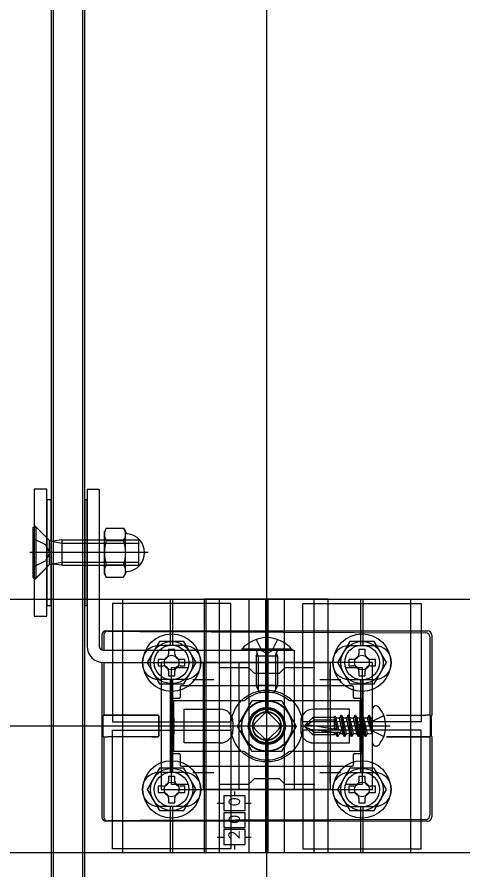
# Model space of a CAD drawing. Units: millimetres, scale not verified. Extents: x -875 to 875, y -1299 to 1293.
# Drawn here: x -247 to -141.7, y 604.5 to 806.2 of the extents above; entities that cross this region are included whole.
import ezdxf
from ezdxf.enums import TextEntityAlignment as Align

# ---------------------------------------------------------------- set-up
doc = ezdxf.new("R2010")
doc.units = ezdxf.units.MM
doc.header["$LTSCALE"] = 8
for name, color, linetype in [('0-2_YKK_11', 7, 'Continuous'), ('0-3_YKK_12', 2, 'Continuous'), ('0-4_YKK_13', 4, 'Continuous'), ('0-5_YKK_D', 6, 'Continuous'), ('0-7_YSS_K', 3, 'Continuous')]:
    doc.layers.add(name, color=color, linetype=linetype)
doc.styles.add('ＭＳ ゴシック', font='')
doc.styles.get('ＭＳ ゴシック').set_extended_font_data('MS Gothic')

msp = doc.modelspace()

# ---------------------------------------------------------------- linework, layer by layer
at = {"layer": '0-2_YKK_11'}
for p, q in [((-203, 647.053), (-203, 652.053)), ((-173, 647.053), (-173, 652.053)), ((-205.5, 649.553), (-200.5, 649.553)), ((-175.5, 649.553), (-170.5, 649.553)), ((-203, 625.053), (-203, 630.053)), ((-173, 625.053), (-173, 630.053)), ((-205.5, 627.553), (-200.5, 627.553)), ((-175.5, 627.553), (-170.5, 627.553))]:
    msp.add_line(p, q, dxfattribs=at)
msp.add_lwpolyline([(-213, 623.553), (-163, 623.553), (-163, 653.553), (-213, 653.553)], close=True, dxfattribs=at)
for points in [[(-206.633, 624.753), (-210.5, 624.753), (-210.5, 652.353), (-206.633, 652.353)], [(-199.367, 652.353), (-192.3, 652.353), (-191, 651.053), (-185, 651.053), (-183.7, 652.353), (-176.633, 652.353)], [(-169.367, 652.353), (-165.5, 652.353), (-165.5, 624.753), (-169.367, 624.753)], [(-176.633, 624.753), (-183.7, 624.753), (-185, 626.053), (-191, 626.053), (-192.3, 624.753), (-199.367, 624.753)]]:
    msp.add_lwpolyline(points, dxfattribs=at)
at = {"layer": '0-3_YKK_12'}
msp.add_circle((-188, 638.553), 6, dxfattribs=at)
at = {"layer": '0-4_YKK_13'}
for p, q in [((-239, 916.053), (-239, 199.053)), ((-238.5, 916.553), (-238.5, 198.553)), ((-231.5, 198.553), (-231.5, 916.553)), ((-231, 199.053), (-231, 916.053)), ((-230.5, 694.553), (-227.6, 694.553)), ((-230.5, 694.553), (-230.5, 657.453)), ((-227.6, 694.553), (-227.6, 657.453)), ((-243, 686.053), (-240, 683.053)), ((-243.25, 673.553), (-243.25, 685.553)), ((-242.5, 673.553), (-242.5, 685.553)), ((-242.5, 685.553), (-239.567, 682.621)), ((-225.953, 685.327), (-226.4, 684.553)), ((-226.4, 674.553), (-226.4, 684.553)), ((-243.25, 682.903), (-240.287, 681.458)), ((-239.453, 682.52), (-239.453, 676.586)), ((-238.949, 682.292), (-236.453, 681.803)), ((-236.453, 682.553), (-238.564, 682.279)), ((-236.453, 682.553), (-218.25, 682.553)), ((-236.453, 681.803), (-218.25, 681.803)), ((-225.953, 682.44), (-221.847, 682.44)), ((-218.25, 676.553), (-218.25, 682.553)), ((-239.274, 679.553), (-240.287, 681.458)), ((-216.035, 679.553), (-244.043, 679.553)), ((-243.25, 676.203), (-240.287, 677.648)), ((-239.274, 679.553), (-240.287, 677.648)), ((-243, 673.053), (-240, 676.053)), ((-242.5, 673.553), (-239.567, 676.486)), ((-238.949, 676.815), (-236.453, 677.303)), ((-236.453, 676.553), (-238.564, 676.827)), ((-236.453, 677.303), (-218.25, 677.303)), ((-225.953, 676.666), (-221.847, 676.666)), ((-225.953, 673.78), (-226.4, 674.553)), ((-222, 608.553), (-222, 668.553)), ((-210.8, 657.553), (-210.8, 668.553)), ((-210.2, 657.553), (-210.2, 668.553)), ((-202.359, 668.553), (-202.708, 668.553)), ((-173.47, 668.553), (-202.359, 668.553)), ((-199.15, 608.553), (-199.15, 668.553)), ((-192.15, 608.553), (-192.15, 668.553)), ((-188.3, 668.553), (-188.3, 641.628)), ((-187.7, 641.628), (-187.7, 668.553)), ((-183.85, 608.553), (-183.85, 668.553)), ((-176.85, 608.553), (-176.85, 668.553)), ((-173.47, 608.553), (-173.47, 668.553)), ((-165.8, 657.553), (-165.8, 668.553)), ((-165.2, 657.553), (-165.2, 668.553)), ((-154, 608.553), (-154, 668.553)), ((-227, 660.053), (-227, 656.537)), ((-226.558, 659.962), (-226.558, 656.453)), ((-226, 661.053), (-218, 661.053)), ((-225.553, 660.962), (-218, 660.928)), ((-218, 661.053), (-149.999, 661.053)), ((-218, 660.928), (-150.436, 660.619)), ((-188, 659.953), (-188, 645.953)), ((-149.442, 659.621), (-149.442, 641.089)), ((-149, 660.059), (-149, 641.053)), ((-207.5, 657.553), (-213.5, 657.553)), ((-190.5, 659.036), (-189.145, 656.318)), ((-185.5, 659.036), (-186.855, 656.318)), ((-168.5, 657.553), (-162.5, 657.553)), ((-211.25, 656.703), (-211.25, 655.553)), ((-211.25, 656.703), (-209.75, 656.703)), ((-209.75, 655.553), (-209.75, 656.703)), ((-193.9, 656.701), (-193.9, 656.453)), ((-182.1, 656.701), (-193.9, 656.701)), ((-193.9, 656.453), (-182.1, 656.453)), ((-190.5, 655.053), (-190.284, 655.648)), ((-190.067, 655.053), (-190.26, 655.976)), ((-188, 655.71), (-189.145, 656.318)), ((-188, 655.71), (-186.855, 656.318)), ((-185.933, 655.053), (-185.74, 655.976)), ((-185.5, 655.053), (-185.716, 655.648)), ((-182.1, 656.701), (-182.1, 656.453)), ((-166.25, 656.703), (-166.25, 655.553)), ((-166.25, 656.703), (-164.75, 656.703)), ((-164.75, 655.553), (-164.75, 656.703)), ((-227, 653.574), (-227, 641.053)), ((-226.6, 653.553), (-181.5, 653.553)), ((-226.558, 653.553), (-226.558, 641.089)), ((-213.65, 654.303), (-213.65, 652.803)), ((-212.5, 654.303), (-213.65, 654.303)), ((-207.35, 654.303), (-208.5, 654.303)), ((-207.35, 652.803), (-207.35, 654.303)), ((-185.5, 655.053), (-190.5, 655.053)), ((-190.5, 655.053), (-190.5, 648.153)), ((-190.067, 655.053), (-190.067, 647.233)), ((-185.933, 655.053), (-185.933, 647.233)), ((-185.5, 655.053), (-185.5, 648.153)), ((-168.65, 654.303), (-168.65, 652.803)), ((-167.5, 654.303), (-168.65, 654.303)), ((-162.35, 654.303), (-163.5, 654.303)), ((-162.35, 652.803), (-162.35, 654.303)), ((-213.65, 652.803), (-212.5, 652.803)), ((-211.25, 651.553), (-211.25, 650.403)), ((-208.5, 652.803), (-207.35, 652.803)), ((-168.65, 652.803), (-167.5, 652.803)), ((-166.25, 651.553), (-166.25, 650.403)), ((-163.5, 652.803), (-162.35, 652.803)), ((-207.5, 649.553), (-213.5, 649.553)), ((-210.8, 627.553), (-210.8, 649.553)), ((-210.2, 627.553), (-210.2, 649.553)), ((-168.5, 649.553), (-162.5, 649.553)), ((-165.8, 627.553), (-165.8, 649.553)), ((-165.2, 627.553), (-165.2, 649.553)), ((-208.5, 647.753), (-208.5, 645.353)), ((-167.8, 648.053), (-208.2, 648.053)), ((-185.5, 648.153), (-190.5, 648.153)), ((-189.7, 646.453), (-190.5, 648.153)), ((-185.5, 648.153), (-186.3, 646.453)), ((-167.5, 645.353), (-167.5, 647.753)), ((-186.3, 646.453), (-189.7, 646.453)), ((-210.5, 644.753), (-210.5, 632.353)), ((-208.8, 645.053), (-210.2, 645.053)), ((-165.8, 645.053), (-167.2, 645.053)), ((-165.5, 632.353), (-165.5, 644.753)), ((-162.138, 643.288), (-162.3, 643.288)), ((-190.828, 639.26), (-188.707, 641.382)), ((-187.293, 641.382), (-185.172, 639.26)), ((-163, 634.518), (-163, 642.588)), ((-226.895, 641.018), (-227, 641.053)), ((-226.895, 636.088), (-226.895, 641.018)), ((-226.558, 641.089), (-226.663, 641.054)), ((-226.663, 636.052), (-226.663, 641.054)), ((-213.5, 636.318), (-213.5, 640.788)), ((-213.483, 636.301), (-213.483, 640.806)), ((-196, 639.553), (-196, 637.553)), ((-180, 639.553), (-180, 637.553)), ((-179, 638.728), (-177.125, 640.603)), ((-176.662, 639.903), (-179, 638.553)), ((-172, 640.603), (-177.125, 640.603)), ((-171.976, 640.864), (-172, 640.603)), ((-172, 637.791), (-172, 640.603)), ((-172, 640.302), (-171.57, 637.721)), ((-171.976, 640.864), (-171.449, 637.702)), ((-171.976, 640.864), (-171.976, 640.864)), ((-171.976, 640.864), (-171.91, 640.864)), ((-171.91, 640.864), (-171.629, 640.378)), ((-171.009, 637.631), (-171.629, 640.378)), ((-170.846, 640.378), (-171.629, 640.378)), ((-170.473, 641.025), (-170.846, 640.378)), ((-170.022, 636.729), (-170.846, 640.378)), ((-170.355, 641.025), (-170.473, 641.025)), ((-169.649, 636.081), (-170.473, 641.025)), ((-170.355, 641.025), (-169.981, 640.378)), ((-170.355, 641.025), (-169.531, 636.081)), ((-169.199, 640.378), (-169.981, 640.378)), ((-169.157, 636.729), (-169.981, 640.378)), ((-168.825, 641.025), (-169.199, 640.378)), ((-168.375, 636.729), (-169.199, 640.378)), ((-168.707, 641.025), (-168.825, 641.025)), ((-168.001, 636.081), (-168.825, 641.025)), ((-168.707, 641.025), (-168.333, 640.378)), ((-168.707, 641.025), (-167.883, 636.081)), ((-167.551, 640.378), (-168.333, 640.378)), ((-167.509, 636.729), (-168.333, 640.378)), ((-167.177, 641.025), (-167.551, 640.378)), ((-166.727, 636.729), (-167.551, 640.378)), ((-167.059, 641.025), (-167.177, 641.025)), ((-166.353, 636.081), (-167.177, 641.025)), ((-167.059, 641.025), (-166.685, 640.378)), ((-167.059, 641.025), (-166.235, 636.081)), ((-165.903, 640.378), (-166.685, 640.378)), ((-165.861, 636.729), (-166.685, 640.378)), ((-165.079, 636.729), (-165.903, 640.378)), ((-165.411, 641.025), (-165.529, 641.025)), ((-165.411, 641.025), (-164.587, 636.081)), ((-165.411, 641.025), (-165.038, 640.378)), ((-164.255, 640.378), (-165.038, 640.378)), ((-164.214, 636.729), (-165.038, 640.378)), ((-164.255, 640.378), (-163.175, 636.788)), ((-163.175, 636.788), (-163.881, 641.025)), ((-163.763, 641.025), (-163.881, 641.025)), ((-163.763, 641.025), (-163.057, 636.788)), ((-163.763, 641.025), (-163.39, 640.378)), ((-163, 639.678), (-163.598, 638.553)), ((-163.057, 636.788), (-163.39, 640.378)), ((-163.2, 640.378), (-163.39, 640.378)), ((-163, 639.678), (-160.343, 641.003)), ((-159.735, 641.106), (-150.441, 641.106)), ((-149.337, 641.054), (-159.727, 641.081)), ((-149.442, 641.089), (-149.337, 641.054)), ((-149.337, 636.052), (-149.337, 641.054)), ((-149.105, 641.018), (-149, 641.053)), ((-149.105, 636.088), (-149.105, 641.018)), ((-188.707, 635.725), (-190.828, 637.846)), ((-185.172, 637.846), (-187.293, 635.725)), ((-158.9, 638.553), (-180.002, 638.553)), ((-179, 638.728), (-179, 638.378)), ((-179, 638.378), (-177.125, 636.503)), ((-177.674, 637.76), (-179, 638.378)), ((-170.747, 637.588), (-178.499, 638.843)), ((-172, 637.003), (-177.674, 637.76)), ((-172, 638.189), (-171.907, 637.776)), ((-163, 637.428), (-163.598, 638.553)), ((-163, 637.428), (-160.343, 636.103)), ((-227, 636.053), (-226.895, 636.088)), ((-227, 636.053), (-227, 623.533)), ((-226.558, 636.017), (-226.663, 636.052)), ((-188.3, 635.478), (-188.3, 608.553)), ((-187.7, 608.553), (-187.7, 635.478)), ((-176.918, 637.003), (-177.125, 636.503)), ((-172, 636.503), (-177.125, 636.503)), ((-172, 636.503), (-172, 637.003)), ((-172, 636.729), (-171.67, 636.729)), ((-171.67, 636.729), (-171.732, 637.003)), ((-171.297, 636.081), (-171.67, 636.729)), ((-171.297, 636.081), (-171.505, 637.003)), ((-171.179, 636.081), (-171.387, 637.003)), ((-171.179, 636.081), (-171.297, 636.081)), ((-171.179, 636.081), (-170.805, 636.729)), ((-170.805, 636.729), (-170.867, 637.003)), ((-170.022, 636.729), (-170.805, 636.729)), ((-169.649, 636.081), (-170.022, 636.729)), ((-169.531, 636.081), (-169.649, 636.081)), ((-169.531, 636.081), (-169.157, 636.729)), ((-168.375, 636.729), (-169.157, 636.729)), ((-168.001, 636.081), (-168.375, 636.729)), ((-167.883, 636.081), (-168.001, 636.081)), ((-167.883, 636.081), (-167.509, 636.729)), ((-166.727, 636.729), (-167.509, 636.729)), ((-166.353, 636.081), (-166.727, 636.729)), ((-166.235, 636.081), (-166.353, 636.081)), ((-166.235, 636.081), (-165.861, 636.729)), ((-165.079, 636.729), (-165.861, 636.729)), ((-164.705, 636.081), (-165.079, 636.729)), ((-164.587, 636.081), (-164.705, 636.081)), ((-164.587, 636.081), (-164.214, 636.729)), ((-163.2, 636.729), (-164.214, 636.729)), ((-163.057, 636.788), (-163.175, 636.788)), ((-159.735, 636.001), (-150.441, 636.001)), ((-149.337, 636.052), (-159.727, 636.025)), ((-149.442, 636.017), (-149.337, 636.052)), ((-149.442, 636.017), (-149.442, 617.486)), ((-149, 636.053), (-149.105, 636.088)), ((-149, 636.053), (-149, 617.047)), ((-162.138, 633.818), (-162.3, 633.818)), ((-210.2, 632.053), (-208.8, 632.053)), ((-208.5, 631.753), (-208.5, 629.353)), ((-167.5, 629.353), (-167.5, 631.753)), ((-167.2, 632.053), (-165.8, 632.053)), ((-207.5, 627.553), (-213.5, 627.553)), ((-208.2, 629.053), (-167.8, 629.053)), ((-168.5, 627.553), (-162.5, 627.553)), ((-211.25, 626.703), (-211.25, 625.553)), ((-211.25, 626.703), (-209.75, 626.703)), ((-209.75, 625.553), (-209.75, 626.703)), ((-166.25, 626.703), (-166.25, 625.553)), ((-166.25, 626.703), (-164.75, 626.703)), ((-164.75, 625.553), (-164.75, 626.703)), ((-213.65, 624.303), (-213.65, 622.803)), ((-212.5, 624.303), (-213.65, 624.303)), ((-207.35, 624.303), (-208.5, 624.303)), ((-207.35, 622.803), (-207.35, 624.303)), ((-168.65, 624.303), (-168.65, 622.803)), ((-167.5, 624.303), (-168.65, 624.303)), ((-162.35, 624.303), (-163.5, 624.303)), ((-162.35, 622.803), (-162.35, 624.303)), ((-213.65, 622.803), (-212.5, 622.803)), ((-211.25, 621.553), (-211.25, 620.403)), ((-208.5, 622.803), (-207.35, 622.803)), ((-195.65, 623.088), (-195.65, 622.053)), ((-168.65, 622.803), (-167.5, 622.803)), ((-166.25, 621.553), (-166.25, 620.403)), ((-163.5, 622.803), (-162.35, 622.803)), ((-207.5, 619.553), (-213.5, 619.553)), ((-210.8, 608.553), (-210.8, 619.553)), ((-210.2, 608.553), (-210.2, 619.553)), ((-199.71, 620.303), (-198.15, 620.303)), ((-193.15, 620.303), (-191.675, 620.303)), ((-168.5, 619.553), (-162.5, 619.553)), ((-165.8, 608.553), (-165.8, 619.553)), ((-165.2, 608.553), (-165.2, 619.553)), ((-218, 616.053), (-226, 616.053)), ((-218, 616.179), (-225.553, 616.144)), ((-150.436, 616.487), (-218, 616.179)), ((-149.999, 616.053), (-218, 616.053)), ((-199.71, 616.303), (-198.15, 616.303)), ((-193.15, 616.303), (-191.675, 616.303)), ((-199.71, 612.303), (-198.15, 612.303)), ((-193.15, 612.303), (-191.675, 612.303)), ((-195.65, 610.553), (-195.65, 609.382))]:
    msp.add_line(p, q, dxfattribs=at)
for points in [[(-243, 694.553), (-243, 664.553), (-240, 664.553), (-240, 694.553)], [(-240, 692.053), (-240, 667.053), (-239, 667.053), (-239, 692.053)], [(-231, 667.053), (-230.5, 667.053), (-230.5, 692.053), (-231, 692.053)], [(-286.7, 668.553), (-89.3, 668.553), (-89.3, 608.553), (-286.7, 608.553)], [(-224.5, 639.553), (-196.5, 639.553), (-196.5, 667.553), (-224.5, 667.553)], [(-179.5, 667.553), (-151.5, 667.553), (-151.5, 639.553), (-179.5, 639.553)], [(-213.387, 658.553), (-216.274, 653.553), (-213.387, 648.553), (-207.613, 648.553), (-204.726, 653.553), (-207.613, 658.553)], [(-168.387, 658.553), (-171.274, 653.553), (-168.387, 648.553), (-162.613, 648.553), (-159.726, 653.553), (-162.613, 658.553)], [(-203, 653.553), (-173, 653.553), (-173, 623.553), (-203, 623.553)], [(-181.5, 623.553), (-194.5, 623.553), (-194.5, 653.553), (-181.5, 653.553)], [(-191.464, 632.553), (-194.928, 638.553), (-191.464, 644.553), (-184.536, 644.553), (-181.072, 638.553), (-184.536, 632.553)], [(-224.5, 637.553), (-196.5, 637.553), (-196.5, 609.553), (-224.5, 609.553)], [(-179.5, 609.553), (-151.5, 609.553), (-151.5, 637.553), (-179.5, 637.553)], [(-213.387, 628.553), (-216.274, 623.553), (-213.387, 618.553), (-207.613, 618.553), (-204.726, 623.553), (-207.613, 628.553)], [(-168.387, 628.553), (-171.274, 623.553), (-168.387, 618.553), (-162.613, 618.553), (-159.726, 623.553), (-162.613, 628.553)], [(-193.15, 618.553), (-193.15, 622.053), (-198.15, 622.053), (-198.15, 618.553)], [(-193.15, 614.553), (-193.15, 618.053), (-198.15, 618.053), (-198.15, 614.553)], [(-193.15, 610.553), (-193.15, 614.053), (-198.15, 614.053), (-198.15, 610.553)]]:
    msp.add_lwpolyline(points, close=True, dxfattribs=at)
for points in [[(-243.25, 685.553), (-243, 685.553), (-242.5, 685.553)], [(-225.953, 685.327), (-221.847, 685.327), (-221.4, 684.553)], [(-225.953, 673.78), (-221.847, 673.78), (-221.4, 674.553), (-221.4, 684.553)], [(-236.453, 682.553), (-236.453, 676.553), (-218.25, 676.553)], [(-243.25, 673.553), (-243, 673.553), (-242.5, 673.553)], [(-202.359, 608.553), (-202.708, 608.553), (-202.708, 668.553)], [(-173.47, 608.553), (-202.359, 608.553), (-202.359, 668.553)], [(-226.6, 656.453), (-181.5, 656.453), (-181.5, 653.553)], [(-211.25, 650.403), (-209.75, 650.403), (-209.75, 651.553)], [(-166.25, 650.403), (-164.75, 650.403), (-164.75, 651.553)], [(-210, 644.553), (-193.404, 644.553), (-193.208, 644.626)], [(-193.208, 632.481), (-193.404, 632.553), (-210, 632.553), (-210, 636.595), (-209.88, 636.778), (-209.88, 637.328), (-210, 637.511), (-210, 638.095), (-209.88, 638.278), (-209.88, 638.828), (-210, 639.011), (-210, 639.595), (-209.88, 639.778), (-209.88, 640.328), (-210, 640.511), (-210, 644.553)], [(-182.792, 644.626), (-182.596, 644.553), (-166, 644.553), (-166, 640.511), (-166.12, 640.328), (-166.12, 639.778), (-166, 639.595), (-166, 639.011), (-166.12, 638.828), (-166.12, 638.278), (-166, 638.095), (-166, 637.511), (-166.12, 637.328), (-166.12, 636.778), (-166, 636.595), (-166, 632.553), (-182.596, 632.553), (-182.792, 632.481)], [(-199, 634.553), (-207.5, 634.553), (-207.5, 642.553), (-199, 642.553)], [(-177, 634.553), (-168.5, 634.553), (-168.5, 642.553), (-177, 642.553)], [(-226.663, 641.054), (-215.188, 641.084), (-213.801, 641.087)], [(-213.782, 641.106), (-215.188, 641.106), (-225.559, 641.106)], [(-172, 639.903), (-176.662, 639.903), (-177.125, 640.603)], [(-164.705, 636.081), (-165.529, 641.025), (-165.903, 640.378)], [(-163.763, 641.025), (-163.881, 641.025), (-164.255, 640.378)], [(-170.794, 637.003), (-176.918, 637.003), (-177.674, 637.76)], [(-226.663, 636.052), (-215.188, 636.023), (-213.801, 636.019)], [(-226.558, 636.017), (-226.558, 623.553), (-226.558, 620.653), (-226.558, 617.144)], [(-213.782, 636.001), (-215.188, 636.001), (-225.559, 636.001)], [(-227, 623.533), (-227, 620.57), (-227, 617.053)], [(-211.25, 620.403), (-209.75, 620.403), (-209.75, 621.553)], [(-166.25, 620.403), (-164.75, 620.403), (-164.75, 621.553)]]:
    msp.add_lwpolyline(points, dxfattribs=at)
for centre, radius in [((-210.5, 653.553), 6.8), ((-165.5, 653.553), 6.8), ((-210.5, 653.553), 5), ((-210.5, 653.553), 4.1), ((-165.5, 653.553), 5), ((-165.5, 653.553), 4.1), ((-210.5, 653.553), 1.75), ((-165.5, 653.553), 1.75), ((-188, 638.553), 8.5), ((-188, 638.553), 8.5), ((-188, 638.553), 5.928), ((-188, 638.553), 4.375), ((-188, 638.553), 4.25), ((-188, 638.553), 4.25), ((-187.903, 638.553), 4.245), ((-188, 638.553), 4), ((-188, 638.553), 4), ((-188, 638.553), 4), ((-188, 638.553), 3.4), ((-188, 638.553), 3.324), ((-188, 638.553), 3.32), ((-210.5, 623.553), 6.8), ((-165.5, 623.553), 6.8), ((-210.5, 623.553), 5), ((-210.5, 623.553), 4.1), ((-165.5, 623.553), 5), ((-165.5, 623.553), 4.1), ((-210.5, 623.553), 1.75), ((-165.5, 623.553), 1.75)]:
    msp.add_circle(centre, radius, dxfattribs=at)
for centre, radius, start, end in [((-223.844, 683.883), 2.556, 145.61575, 214.38425), ((-223.956, 683.883), 2.556, 325.61575, 34.38425), ((-220.9, 684.528), 0.5, 180, 264.26083), ((-221.4, 679.553), 4.5, 275.73917, 84.26083), ((-238.719, 683.469), 1.2, 225, 277.39547), ((-216.847, 679.553), 9.553, 162.41205, 197.58795), ((-230.953, 679.553), 9.553, 342.41205, 17.58795), ((-238.719, 675.637), 1.2, 82.60453, 135), ((-223.844, 675.223), 2.556, 145.61575, 214.38425), ((-223.956, 675.223), 2.556, 325.61575, 34.38425), ((-220.9, 674.578), 0.5, 95.73917, 180), ((-226, 660.053), 1, 90, 180), ((-225.558, 659.962), 1, 89.7383, 180), ((-188, 651.753), 7.7, 39.98312, 140.01688), ((-150.444, 659.617), 1.002, 0.18156, 89.55613), ((-226.6, 657.453), 3.9, 180, 270), ((-226.6, 657.453), 1, 180, 270), ((-213.5, 653.553), 4, 90, 270), ((-207.5, 653.553), 4, 270, 90), ((-168.5, 653.553), 4, 90, 270), ((-162.5, 653.553), 4, 270, 90), ((-212.5, 655.553), 1.25, 270, 0), ((-208.5, 655.553), 1.25, 180, 270), ((-190.848, 655.853), 0.6, 340.03043, 90), ((-185.152, 655.853), 0.6, 90, 199.96957), ((-167.5, 655.553), 1.25, 270, 0), ((-163.5, 655.553), 1.25, 180, 270), ((-212.5, 651.553), 1.25, 0, 90), ((-208.5, 651.553), 1.25, 90, 180), ((-167.5, 651.553), 1.25, 0, 90), ((-163.5, 651.553), 1.25, 90, 180), ((-188, 638.553), 8, 49.3793, 130.6207), ((-162.3, 642.588), 0.7, 90, 180), ((-162.138, 642.426), 0.862, 39.12355, 90), ((-199, 639.553), 3, 0.00001, 89.99999), ((-188, 638.553), 4.25, 89.99999, 270.00001), ((-188, 640.675), 1, 45, 135), ((-188.102, 638.552), 4.25, 273.27666, 87.50585), ((-177, 639.553), 3, 90.00001, 179.99999), ((-166.9, 638.553), 7, 0, 39.12355), ((-190.121, 638.553), 1, 135, 225), ((-185.879, 638.553), 1, 315, 45), ((-163.2, 640.578), 0.2, 270, 360), ((-199, 637.553), 3, 270.00001, 359.99999), ((-177, 637.553), 3, 180.00001, 269.99999), ((-170.794, 637.298), 0.294, 270, 0), ((-170.794, 637.298), 0.294, 0, 80.8071), ((-166.9, 638.553), 7, 320.87645, 0), ((-188, 636.432), 1, 225, 315), ((-163.2, 636.529), 0.2, 0, 90), ((-162.3, 634.518), 0.7, 180, 270), ((-162.138, 634.68), 0.862, 270, 320.87645), ((-188, 638.553), 8, 229.3793, 310.6207), ((-213.5, 623.553), 4, 90, 270), ((-207.5, 623.553), 4, 270, 90), ((-168.5, 623.553), 4, 90, 270), ((-162.5, 623.553), 4, 270, 90), ((-212.5, 625.553), 1.25, 270, 0), ((-208.5, 625.553), 1.25, 180, 270), ((-167.5, 625.553), 1.25, 270, 0), ((-163.5, 625.553), 1.25, 180, 270), ((-212.5, 621.553), 1.25, 0, 90), ((-208.5, 621.553), 1.25, 90, 180), ((-167.5, 621.553), 1.25, 0, 90), ((-163.5, 621.553), 1.25, 90, 180), ((-225.558, 617.144), 1, 180, 270.2617), ((-150.444, 617.489), 1.002, 270.44387, 359.81844), ((-226, 617.053), 1, 180, 270)]:
    msp.add_arc(centre, radius, start, end, dxfattribs=at)
for centre, major_axis, ratio, start_param, end_param in [((-150.006, 660.052), (-0.883, -0.487), 0.991424, 2.6412593, 4.2047718), ((-208.2, 647.753), (-0.212, 0.212), 0.999695, 5.4979394, 7.0684312), ((-167.8, 647.753), (0.212, 0.212), 0.999695, 5.4979394, 7.0684312), ((-208.8, 645.353), (0.212, -0.212), 0.999695, 5.4979394, 7.0684312), ((-167.2, 645.353), (-0.212, -0.212), 0.999695, 5.4979394, 7.0684312), ((-210.2, 644.753), (-0.212, 0.212), 0.999695, 5.4979394, 7.0684312), ((-165.8, 644.753), (0.212, 0.212), 0.999695, 5.4979394, 7.0684312), ((-225.559, 641.088), (1, 0), 0.017455, 1.5707963, 3.0892328), ((-213.801, 640.787), (0.275, 0.123), 0.996125, 5.8635017, 7.4339934), ((-213.783, 640.806), (-0.212, -0.212), 0.999695, 2.3563468, 3.9268385), ((-150.441, 641.088), (-1, 0), 0.017455, 3.1939525, 4.712389), ((-225.559, 636.018), (1, 0), 0.017455, 3.1939525, 4.712389), ((-213.801, 636.319), (0.275, -0.123), 0.996125, 5.1323772, 6.702869), ((-213.783, 636.301), (-0.212, 0.212), 0.999695, 2.3563468, 3.9268385), ((-150.441, 636.018), (-1, 0), 0.017455, 1.5707963, 3.0892328), ((-210.2, 632.353), (-0.212, -0.212), 0.999695, 5.4979394, 7.0684312), ((-208.8, 631.753), (0.212, 0.212), 0.999695, 5.4979394, 7.0684312), ((-167.2, 631.753), (-0.212, 0.212), 0.999695, 5.4979394, 7.0684312), ((-165.8, 632.353), (0.212, -0.212), 0.999695, 5.4979394, 7.0684312), ((-208.2, 629.353), (-0.212, -0.212), 0.999695, 5.4979394, 7.0684312), ((-167.8, 629.353), (0.212, -0.212), 0.999695, 5.4979394, 7.0684312), ((-150.006, 617.055), (-0.883, 0.487), 0.991424, 2.0784135, 3.641926)]:
    msp.add_ellipse(centre, major_axis=major_axis, ratio=ratio, start_param=start_param, end_param=end_param, dxfattribs=at)
at = {"layer": '0-5_YKK_D'}
msp.add_line((-181, 638.553), (-349, 638.553), dxfattribs=at)
msp.add_line((-181, 638.553), (-349, 638.553), dxfattribs=at)
at = {"layer": '0-7_YSS_K'}
msp.add_line((-188, 0.553), (-188, 888.553), dxfattribs=at)

# ---------------------------------------------------------------- texts
at = {"layer": '0-4_YKK_13', "style": 'ＭＳ ゴシック', "width": 0.9}
for s, p in [('０', (-193.51, 618.973)), ('０', (-193.528, 614.836)), ('２', (-193.568, 611.148))]:
    msp.add_text(s, height=2.711, rotation=90, dxfattribs=at).set_placement(p, align=Align.BOTTOM_LEFT)

doc.saveas('drawing.dxf')
